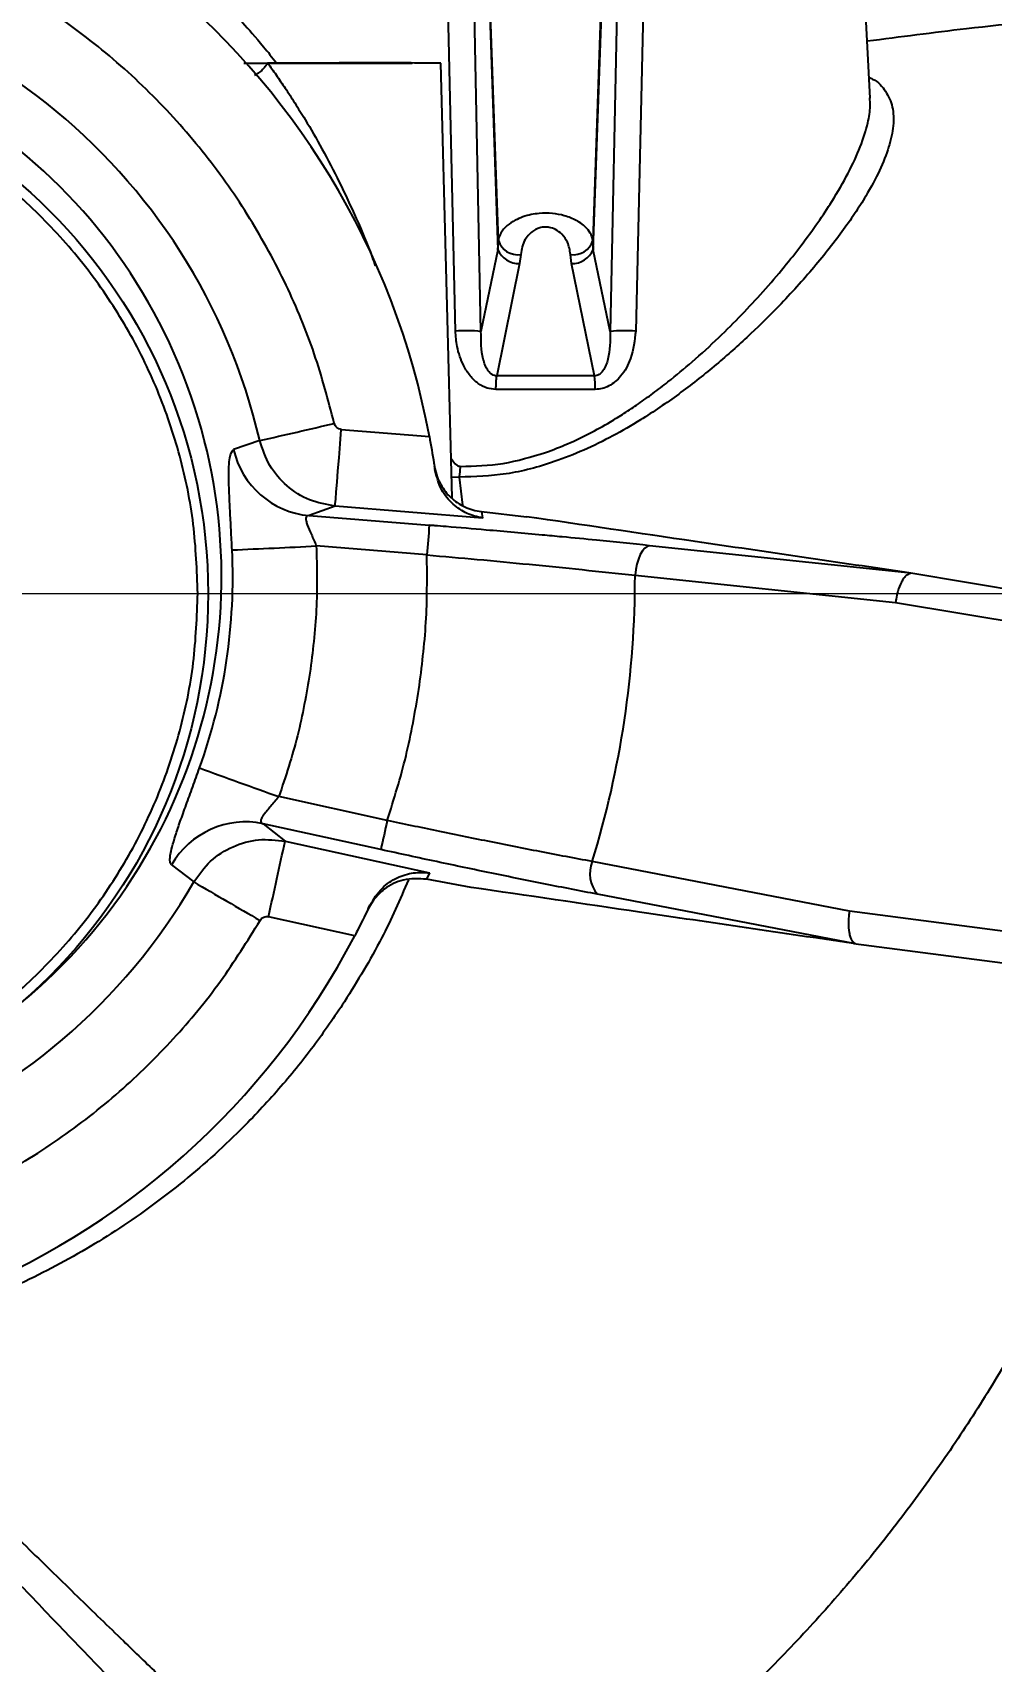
# Model space of a CAD drawing. Header units: millimetres. Extents: x 1852 to 4288, y 681 to 2404.
# Drawn here: x 2938.3 to 3031.3, y 1022.1 to 1180.1 of the extents above; entities that cross this region are included whole.
import ezdxf

# ---------------------------------------------------------------- set-up
doc = ezdxf.new("R2010")
doc.units = ezdxf.units.MM
doc.layers.add('AM_5', color=3, linetype='Continuous', lineweight=25)
doc.styles.add('SLDTEXTSTYLE1', font='txt.shx', dxfattribs={"width": 0.7, "bigfont": 'gbcbig.shx'})
doc.dimstyles.new('SLDDIMSTYLE12$0', dxfattribs={"dimtxt": 12, "dimasz": 10, "dimexe": 0, "dimexo": 0.0625, "dimgap": 0.875, "dimtad": 1, "dimdec": 1, "dimlfac": 1.8, "dimrnd": 1e-09, "dimzin": 12, "dimdsep": 46, "dimtxsty": 'SLDTEXTSTYLE1', "dimcen": 0.09, "dimdle": 8.16, "dimclrd": 3, "dimclre": 3, "dimadec": 0, "dimazin": 3, "dimtfac": 1, "dimtdec": 1, "dimtofl": 0, "dimtmove": 0, "dimatfit": 3, "dimfxl": 0, "dimfrac": 2, "dimtolj": 1, "dimlwd": 5, "dimlwe": 5, "dimarcsym": 0})
doc.dimstyles.new('SLDDIMSTYLE12$3', dxfattribs={"dimtxt": 12, "dimasz": 10, "dimexe": 0, "dimexo": 0.0625, "dimgap": 0.875, "dimtad": 1, "dimdec": 1, "dimlfac": 1.8, "dimrnd": 1e-09, "dimzin": 12, "dimdsep": 46, "dimtxsty": 'SLDTEXTSTYLE1', "dimcen": 0.09, "dimdle": 8.16, "dimclrd": 3, "dimclre": 3, "dimadec": 0, "dimazin": 3, "dimtfac": 1, "dimtdec": 1, "dimtofl": 0, "dimtmove": 0, "dimatfit": 3, "dimfxl": 0, "dimfrac": 2, "dimtolj": 1, "dimlwd": 5, "dimlwe": 5, "dimarcsym": 0})

# ---------------------------------------------------------------- blocks, each defined once
blk = doc.blocks.new('*D96')
at = {"layer": 'AM_5', "color": 3, "lineweight": 5, "transparency": 16777216}
blk.add_line((2902.79, 1126.17), (2902.79, 1309.27), dxfattribs=at)
at = {"layer": 'AM_5', "color": 3, "linetype": 'Continuous', "lineweight": 5, "transparency": 16777216}
for p, q in [((2912.79, 1309.27), (3070.03, 1309.27)), ((3080.03, 1199.96), (3080.03, 1309.27))]:
    blk.add_line(p, q, dxfattribs=at)
at = {"layer": 'AM_5', "color": 3, "transparency": 16777216}
for points in [[(2912.79, 1310.93), (2912.79, 1307.6), (2902.79, 1309.27)], [(3070.03, 1310.93), (3070.03, 1307.6), (3080.03, 1309.27)]]:
    blk.add_solid(points, dxfattribs=at)
at = {"layer": 'Defpoints', "color": 0, "transparency": 16777216}
for p in [(3080.03, 1309.27), (3080.03, 1199.9), (2902.79, 1126.11)]:
    blk.add_point(p, dxfattribs=at)
at = {"layer": 'AM_5', "color": 0, "transparency": 16777216, "insert": (2991.41, 1316.14), "char_height": 12, "attachment_point": 5, "style": 'SLDTEXTSTYLE1'}
blk.add_mtext('\\A1;178', dxfattribs=at)
blk = doc.blocks.new('*D79')
at = {"layer": 'AM_5', "color": 3, "lineweight": 5, "transparency": 16777216}
blk.add_line((3196, 1243.11), (3227.25, 1243.11), dxfattribs=at)
at = {"layer": 'AM_5', "color": 3, "linetype": 'Continuous', "lineweight": 5, "transparency": 16777216}
for p, q in [((3227.25, 1233.11), (3227.25, 1135.67)), ((2902.86, 1125.67), (3227.25, 1125.67))]:
    blk.add_line(p, q, dxfattribs=at)
at = {"layer": 'AM_5', "color": 3, "transparency": 16777216}
for points in [[(3225.58, 1233.11), (3228.91, 1233.11), (3227.25, 1243.11)], [(3225.58, 1135.67), (3228.91, 1135.67), (3227.25, 1125.67)]]:
    blk.add_solid(points, dxfattribs=at)
at = {"layer": 'Defpoints', "color": 0, "transparency": 16777216}
for p in [(3195.94, 1243.11), (2902.8, 1125.67), (3227.25, 1125.67)]:
    blk.add_point(p, dxfattribs=at)
at = {"layer": 'AM_5', "color": 0, "transparency": 16777216, "insert": (3220.37, 1184.39), "char_height": 12, "attachment_point": 5, "rotation": 90, "style": 'SLDTEXTSTYLE1'}
blk.add_mtext('\\A1;115', dxfattribs=at)
blk = doc.blocks.new('*D80')
at = {"layer": 'AM_5', "color": 3, "linetype": 'Continuous', "lineweight": 5, "transparency": 16777216}
blk.add_line((3049.22, 1294.37), (3023.41, 1262.32), dxfattribs=at)
at = {"layer": 'AM_5', "color": 3, "lineweight": 5, "transparency": 16777216}
for p, q in [((2970.01, 1196.12), (2970.19, 1196.12)), ((2970.1, 1196.03), (2970.1, 1196.21))]:
    blk.add_line(p, q, dxfattribs=at)
at = {"layer": 'AM_5', "color": 3, "transparency": 16777216}
blk.add_solid([(3022.11, 1263.37), (3024.71, 1261.28), (3017.14, 1254.53)], dxfattribs=at)
at = {"layer": 'Defpoints', "color": 0, "transparency": 16777216}
for p in [(3017.14, 1254.53), (2923.05, 1137.71)]:
    blk.add_point(p, dxfattribs=at)
at = {"layer": 'AM_5', "color": 0, "transparency": 16777216, "insert": (3034.1, 1286.55), "char_height": 12, "attachment_point": 5, "rotation": 51.1543, "style": 'SLDTEXTSTYLE1'}
blk.add_mtext('\\A1;%%C420', dxfattribs=at)

msp = doc.modelspace()

# ---------------------------------------------------------------- linework, layer by layer
at = {"color": 7, "linetype": 'Continuous', "lineweight": 25}
for p, q in [((2979.289, 1151.12), (2978.104, 1202.042)), ((2981.764, 1151.082), (2980.704, 1202.039)), ((2981.916, 1202.028), (2983.405, 1159.009)), ((2983.455, 1159.897), (2981.994, 1202.027)), ((2994.06, 1202.027), (2992.598, 1159.897)), ((2992.649, 1159.009), (2994.138, 1202.028)), ((2995.35, 1202.039), (2994.29, 1151.082)), ((2997.95, 1202.042), (2996.764, 1151.12)), ((3019.509, 1173.701), (3018.289, 1196.981)), ((2978.981, 1134.932), (2977.877, 1177.096)), ((2983.405, 1159.009), (2983.455, 1159.897)), ((2992.598, 1159.897), (2992.649, 1159.009)), ((2983.405, 1159.009), (2981.764, 1151.082)), ((2985.616, 1158.55), (2985.511, 1157.663)), ((2990.542, 1157.663), (2990.438, 1158.55)), ((2994.29, 1151.082), (2992.649, 1159.009)), ((2985.511, 1157.663), (2983.296, 1146.763)), ((2992.758, 1146.763), (2990.542, 1157.663)), ((2960.308, 1140.499), (2957.774, 1139.631)), ((2968.221, 1141.585), (2976.76, 1140.897)), ((2977.236, 1138.018), (2977.503, 1136.98)), ((2978.928, 1136.967), (2979.661, 1136.95)), ((2979.661, 1136.95), (2979.987, 1134.24)), ((2967.62, 1134.138), (2965.088, 1133.222)), ((2981.897, 1132.988), (2967.62, 1134.138)), ((2965.088, 1133.222), (2976.752, 1132.282)), ((2981.807, 1133.612), (2986.166, 1133.118)), ((2981.807, 1133.612), (2981.897, 1132.988)), ((2976.52, 1129.412), (2965.797, 1130.276)), ((3023.443, 1127.628), (2998.104, 1130.306)), ((2996.699, 1127.432), (3021.966, 1124.788)), ((3048.684, 1123.398), (3023.245, 1127.671)), ((2955.301, 1125.524), (2955.301, 1125.533)), ((3021.966, 1124.788), (3055.618, 1119.175)), ((2972.674, 1103.661), (2962.166, 1105.968)), ((2960.626, 1103.346), (2962.767, 1101.65)), ((2972.055, 1100.837), (2960.626, 1103.346)), ((2962.767, 1101.65), (2976.757, 1098.579)), ((2951.758, 1099.352), (2953.915, 1097.701)), ((3017.497, 1094.868), (2992.553, 1099.676)), ((2976.757, 1098.579), (2976.481, 1097.964)), ((2980.799, 1097.173), (2976.481, 1097.964)), ((3018.079, 1091.711), (2993.055, 1096.507)), ((2971.379, 1095.991), (2970.821, 1095.077)), ((2970.821, 1095.077), (2970.982, 1095.432)), ((3051.329, 1090.466), (3017.497, 1094.868)), ((2969.527, 1092.487), (2961.162, 1094.323)), ((3017.877, 1091.726), (3043.461, 1088.426))]:
    msp.add_line(p, q, dxfattribs=at)
at = {"color": 7, "linetype": 'Continuous', "lineweight": 25, "flags": 128}
for points in [[(2992.758, 1146.763), (2991.581, 1146.764), (2990.399, 1146.764), (2989.213, 1146.764), (2988.027, 1146.764), (2986.84, 1146.764), (2985.655, 1146.764), (2984.473, 1146.764), (2983.296, 1146.763)], [(2992.843, 1145.455), (2991.645, 1145.455), (2990.441, 1145.456), (2989.235, 1145.456), (2988.027, 1145.456), (2986.819, 1145.456), (2985.612, 1145.456), (2984.409, 1145.455), (2983.211, 1145.455)], [(2967.62, 1134.138), (2967.637, 1134.353), (2967.675, 1134.825), (2967.733, 1135.538), (2967.808, 1136.466), (2967.898, 1137.577), (2967.999, 1138.831), (2968.108, 1140.183), (2968.221, 1141.585)], [(2998.104, 1130.306), (2997.872, 1130.241), (2997.641, 1130.07), (2997.418, 1129.801), (2997.213, 1129.443), (2997.032, 1129.011), (2996.882, 1128.519), (2996.77, 1127.986), (2996.699, 1127.432)]]:
    msp.add_lwpolyline(points, dxfattribs=at)
at = {"color": 7, "linetype": 'Continuous', "lineweight": 25}
msp.add_circle((2902.801, 1125.667), 52.5, dxfattribs=at)
for centre, radius, start, end in [((2903.027, 1127.167), 75, 10.54851, 92.46086), ((2903.027, 1127.178), 58.809, 13.09228, 89.91829), ((2903.027, 1127.258), 53.574, 308.26934, 171.50515), ((2985.301, 1160.451), 1.927, 196.70211, 279.40565), ((2990.753, 1160.451), 1.927, 260.59454, 343.29737), ((2985.455, 1159.897), 2.234, 203.39428, 271.42772), ((2990.598, 1159.897), 2.234, 268.57245, 336.60531), ((2980.279, 1134.977), 16.174, 84.73329, 93.50893), ((2995.775, 1134.976), 16.174, 86.49111, 95.26667), ((2982.818, 1145.459), 10.025, 359.97591, 7.47448), ((2692.892, 2316.379), 1205.904, 282.812128, 283.164856), ((2965.843, 1141.463), 8.275, 192.79006, 264.76479), ((7907.939, 733.367), 4947.297, 175.375054, 175.408407), ((2903.027, 1127.241), 54.664, 340.22854, 2.782), ((2901.213, 2424.649), 1295.983, 272.494846, 272.856436), ((2903.027, 1127.235), 93.672, 342.88971, 0.12059), ((3426.557, 2402.864), 1377.533, 249.958184, 250.298612), ((2958.944, 1095.239), 8.28, 78.27823, 150.21456), ((4766.9, 708.794), 1837.163, 167.588415, 167.678588), ((-1698.865, 2118.792), 4771.31, 347.60122, 347.691294), ((2995.387, 1098.501), 3.068, 157.4808, 220.53113), ((2903.027, 1127.178), 58.81, 253.09221, 329.91815), ((3641.163, 2272.354), 1360.927, 239.669618, 239.98259), ((2903.027, 1127.167), 75, 250.55137, 332.45778)]:
    msp.add_arc(centre, radius, start, end, dxfattribs=at)
for points, knots in [([(2902.594, 956.935), (2905.154, 956.96), (2908.734, 956.995), (2914.004, 957.274), (2918.468, 957.609), (2923.784, 958.175), (2929.353, 958.948), (2935.167, 959.958), (2941.138, 961.214), (2947.214, 962.725), (2953.352, 964.495), (2959.517, 966.53), (2965.681, 968.829), (2971.817, 971.394), (2977.906, 974.225), (2983.925, 977.319), (2989.858, 980.673), (2995.687, 984.285), (3001.397, 988.151), (3006.972, 992.265), (3012.4, 996.622), (3017.665, 1001.216), (3022.757, 1006.041), (3027.661, 1011.089), (3032.368, 1016.352), (3036.866, 1021.822), (3041.144, 1027.49), (3045.193, 1033.347), (3049.003, 1039.384), (3052.564, 1045.589), (3055.87, 1051.954), (3058.91, 1058.467), (3061.68, 1065.116), (3064.17, 1071.89), (3066.375, 1078.778), (3068.29, 1085.767), (3069.909, 1092.844), (3071.226, 1099.998), (3072.239, 1107.215), (3072.944, 1114.482), (3073.337, 1121.786), (3073.415, 1129.114), (3073.178, 1136.452), (3072.624, 1143.787), (3071.752, 1151.105), (3070.562, 1158.392), (3069.054, 1165.634), (3067.229, 1172.819), (3065.088, 1179.932), (3062.634, 1186.959), (3059.87, 1193.888), (3056.797, 1200.704), (3053.42, 1207.395), (3049.742, 1213.947), (3045.768, 1220.347), (3041.503, 1226.582), (3036.952, 1232.64), (3032.12, 1238.508), (3027.013, 1244.175), (3021.637, 1249.627), (3016.19, 1254.675), (3010.717, 1259.327), (3005.258, 1263.597), (2999.633, 1267.639), (2993.852, 1271.447), (2987.924, 1275.016), (2981.862, 1278.338), (2975.676, 1281.408), (2969.38, 1284.221), (2962.986, 1286.773), (2956.511, 1289.059), (2949.973, 1291.076), (2943.398, 1292.818), (2936.825, 1294.283), (2930.331, 1295.465), (2924.042, 1296.362), (2918.518, 1296.945), (2913.635, 1297.313), (2908.811, 1297.552), (2902.837, 1297.67), (2897.32, 1297.559), (2892.051, 1297.287), (2887.587, 1296.95), (2882.27, 1296.385), (2876.701, 1295.612), (2870.888, 1294.602), (2864.917, 1293.345), (2858.841, 1291.835), (2852.703, 1290.064), (2846.538, 1288.03), (2840.374, 1285.73), (2834.237, 1283.165), (2828.149, 1280.335), (2822.13, 1277.241), (2816.197, 1273.886), (2810.368, 1270.274), (2804.658, 1266.409), (2799.082, 1262.295), (2793.655, 1257.937), (2788.389, 1253.343), (2783.298, 1248.519), (2778.393, 1243.471), (2773.686, 1238.208), (2769.189, 1232.738), (2764.91, 1227.07), (2760.862, 1221.213), (2757.052, 1215.176), (2753.49, 1208.97), (2750.185, 1202.605), (2747.143, 1196.093), (2744.381, 1189.442), (2742.044, 1183.16), (2740.765, 1179.055), (2740.202, 1177.246)], [0, 0, 0, 0, 0.01020738, 0.01427401, 0.02103699, 0.02805607, 0.03558666, 0.0434511, 0.05157826, 0.05991132, 0.06840986, 0.07704394, 0.08579098, 0.09463359, 0.10355821, 0.11255405, 0.12161242, 0.13072624, 0.1398897, 0.14909794, 0.15834689, 0.16763314, 0.17695375, 0.18630622, 0.19568842, 0.20509849, 0.21453484, 0.22399606, 0.23348097, 0.24298851, 0.25251779, 0.26206801, 0.27163852, 0.28122873, 0.29083816, 0.30046642, 0.31011319, 0.31977821, 0.32946132, 0.33916239, 0.34888138, 0.35861831, 0.36837328, 0.37814642, 0.38793798, 0.39774825, 0.40757761, 0.41742653, 0.42729557, 0.4371854, 0.4470968, 0.45703069, 0.46698816, 0.47697044, 0.48697902, 0.49701559, 0.50708218, 0.51718117, 0.52731537, 0.53748817, 0.54770366, 0.5569145, 0.56612256, 0.57532659, 0.5845258, 0.59371913, 0.60290519, 0.61208206, 0.62124705, 0.63039624, 0.63952364, 0.64861966, 0.65766788, 0.66663751, 0.67546331, 0.68397889, 0.69196332, 0.69760555, 0.70350123, 0.71121989, 0.72142727, 0.72549391, 0.73225688, 0.73927596, 0.74680655, 0.754671, 0.76279816, 0.77113122, 0.77962976, 0.78826384, 0.79701087, 0.80585349, 0.81477811, 0.82377394, 0.83283231, 0.84194614, 0.85110959, 0.86031783, 0.86956679, 0.87885303, 0.88817364, 0.89752611, 0.90690831, 0.91631839, 0.92575473, 0.93521596, 0.94470086, 0.95420841, 0.96373768, 0.97328791, 0.98285841, 0.99244862, 1, 1, 1, 1]), ([(2903.41, 1277.624), (2905.811, 1277.587), (2909.169, 1277.535), (2914.112, 1277.231), (2918.301, 1276.874), (2923.288, 1276.283), (2928.509, 1275.483), (2933.955, 1274.445), (2939.543, 1273.162), (2945.223, 1271.623), (2950.951, 1269.825), (2956.694, 1267.765), (2962.425, 1265.441), (2968.117, 1262.853), (2973.749, 1260.003), (2979.301, 1256.893), (2984.754, 1253.527), (2990.091, 1249.907), (2995.297, 1246.04), (3000.356, 1241.932), (3005.254, 1237.587), (3009.977, 1233.015), (3014.513, 1228.221), (3018.849, 1223.216), (3022.974, 1218.007), (3026.876, 1212.603), (3030.545, 1207.016), (3033.972, 1201.255), (3037.146, 1195.331), (3040.06, 1189.256), (3042.704, 1183.041), (3045.072, 1176.699), (3047.157, 1170.242), (3048.952, 1163.683), (3050.452, 1157.034), (3051.65, 1150.31), (3052.547, 1143.525), (3053.122, 1136.691), (3053.397, 1130.624), (3053.345, 1126.84), (3053.324, 1125.347)], [0, 0, 0, 0, 0.0302952, 0.0423856, 0.0624901, 0.08336, 0.1057536, 0.1291426, 0.1533151, 0.1781023, 0.2033838, 0.2290707, 0.2550958, 0.2814075, 0.3079654, 0.3347376, 0.3616982, 0.3888263, 0.4161047, 0.4435189, 0.4710571, 0.4987089, 0.526466, 0.5543209, 0.5822674, 0.6103001, 0.6384144, 0.6666062, 0.6948723, 0.7232096, 0.7516156, 0.7800883, 0.8086258, 0.8372268, 0.86589, 0.8946146, 0.9234, 0.9522458, 0.9811519, 1, 1, 1, 1]), ([(2967.541, 1142.168), (2966.94, 1144.435), (2965.725, 1149.02), (2962.953, 1155.671), (2959.438, 1162.148), (2955.123, 1168.304), (2950.062, 1174.011), (2944.347, 1179.121), (2938.082, 1183.538), (2931.383, 1187.184), (2924.413, 1190.003), (2917.311, 1191.969), (2910.207, 1193.173), (2905.466, 1193.325), (2903.121, 1193.401)], [0, 0, 0, 0, 0.079193, 0.1601594, 0.2427828, 0.3278545, 0.4136411, 0.5, 0.5863536, 0.6721403, 0.7572171, 0.8398354, 0.9208043, 1, 1, 1, 1]), ([(2957.049, 1182.836), (2957.051, 1182.823), (2957.055, 1182.791), (2957.35, 1182.453), (2957.876, 1181.874), (2958.886, 1180.755), (2960.229, 1179.274), (2961.512, 1177.654), (2961.941, 1177.113)], [0, 0, 0, 0, 0.1071223, 0.2549508, 0.4034906, 0.5526872, 0.8507097, 1, 1, 1, 1]), ([(3041.289, 1181.706), (3037.134, 1181.303), (3029.764, 1180.588), (3022.422, 1179.631), (3019.22, 1179.213)], [0, 0, 0, 0, 0.5637924, 1, 1, 1, 1]), ([(2958.752, 1177.103), (2958.808, 1177.103), (2959.043, 1177.105), (2959.797, 1177.108), (2960.657, 1177.11), (2961.087, 1177.111)], [0, 0, 0, 0, 0.13695301, 0.56898362, 1, 1, 1, 1]), ([(2961.087, 1177.111), (2961.009, 1176.991), (2960.846, 1176.739), (2960.495, 1176.373), (2960.138, 1176.077), (2959.897, 1175.953), (2959.812, 1175.908)], [0, 0, 0, 0, 0.25184988, 0.53128669, 0.83270482, 1, 1, 1, 1]), ([(2961.027, 1177.096), (2961.132, 1177.094), (2961.343, 1177.09), (2962.961, 1177.085), (2965.275, 1177.082), (2967.11, 1177.081), (2968.027, 1177.081)], [0, 0, 0, 0, 0.2499974, 0.4999983, 0.7499991, 1, 1, 1, 1]), ([(2961.087, 1177.111), (2961.355, 1176.735), (2961.909, 1175.958), (2962.794, 1174.655), (2963.735, 1173.211), (2964.942, 1171.261), (2966.419, 1168.717), (2967.475, 1166.646), (2968.027, 1165.565)], [0, 0, 0, 0, 0.1137197, 0.2349762, 0.3642262, 0.501846, 0.7399032, 1, 1, 1, 1]), ([(2977.877, 1177.096), (2977.84, 1177.098), (2977.767, 1177.1), (2977.181, 1177.104), (2976.271, 1177.108), (2975.036, 1177.111), (2973.535, 1177.114), (2971.821, 1177.116), (2969.961, 1177.117), (2968.672, 1177.117), (2968.027, 1177.117)], [0, 0, 0, 0, 0.12496588, 0.24997076, 0.37497563, 0.49998051, 0.62498538, 0.74999025, 0.87499513, 1, 1, 1, 1]), ([(2968.027, 1177.081), (2968.941, 1177.081), (2970.77, 1177.082), (2973.127, 1177.085), (2974.58, 1177.09), (2975.204, 1177.094), (2975.027, 1177.096), (2975.027, 1177.096)], [0, 0, 0, 0, 0.2499991, 0.4999983, 0.7499974, 0.9999966, 1, 1, 1, 1]), ([(3019.403, 1175.717), (3019.519, 1175.666), (3020.259, 1175.337), (3021.055, 1174.398), (3021.748, 1172.897), (3021.816, 1171.062), (3021.377, 1168.996), (3020.467, 1166.702), (3018.998, 1163.972), (3016.841, 1160.745), (3013.925, 1157.074), (3010.774, 1153.618), (3007.567, 1150.477), (3004.412, 1147.687), (3000.984, 1144.987), (2997.669, 1142.725), (2994.57, 1140.924), (2991.779, 1139.547), (2988.353, 1138.202), (2984.266, 1137.098), (2981.173, 1136.998), (2979.661, 1136.95)], [0, 0, 0, 0, 0.0100416, 0.064236, 0.1195298, 0.1741679, 0.228913, 0.2826087, 0.3380664, 0.4101543, 0.4835122, 0.5567196, 0.6114301, 0.6666193, 0.7218901, 0.7770202, 0.8146224, 0.8517607, 0.888283, 0.9454016, 1, 1, 1, 1]), ([(2988.026, 1139.345), (2988.744, 1139.613), (2990.188, 1140.151), (2992.284, 1141.165), (2994.102, 1142.175), (2995.683, 1143.155), (2997.061, 1144.075), (2998.477, 1145.09), (3000.236, 1146.437), (3002.397, 1148.238), (3004.788, 1150.426), (3007.07, 1152.708), (3009.189, 1154.998), (3011.097, 1157.23), (3012.875, 1159.475), (3014.422, 1161.6), (3015.991, 1163.973), (3017.418, 1166.447), (3018.605, 1169.008), (3019.275, 1171.159), (3019.546, 1172.727), (3019.489, 1173.471), (3019.469, 1173.733)], [0, 0, 0, 0, 0.037187, 0.0748717, 0.1136171, 0.1395892, 0.1672232, 0.1965337, 0.2275321, 0.2802476, 0.3421573, 0.3993351, 0.456228, 0.5175532, 0.5703857, 0.6300845, 0.6846035, 0.7613765, 0.8365978, 0.9113004, 0.9687005, 1, 1, 1, 1]), ([(2968.027, 1165.565), (2968.582, 1164.396), (2969.721, 1161.997), (2970.872, 1159.272), (2971.414, 1157.711), (2971.513, 1157.429)], [0, 0, 0, 0, 0.4377435, 0.8983772, 1, 1, 1, 1]), ([(2992.598, 1159.897), (2992.561, 1160.09), (2992.483, 1160.485), (2992, 1161.167), (2991.145, 1161.828), (2989.933, 1162.319), (2988.676, 1162.557), (2987.554, 1162.558), (2986.592, 1162.416), (2985.798, 1162.192), (2984.988, 1161.837), (2984.213, 1161.312), (2983.676, 1160.679), (2983.487, 1160.184), (2983.46, 1159.942), (2983.455, 1159.897)], [0, 0, 0, 0, 0.0779787, 0.1600594, 0.280852, 0.3750705, 0.4562454, 0.5413121, 0.5934965, 0.6532546, 0.7174275, 0.8001176, 0.9013898, 0.981848, 1, 1, 1, 1]), ([(2990.438, 1158.55), (2990.377, 1158.946), (2990.273, 1159.627), (2989.701, 1160.455), (2989.069, 1160.959), (2988.49, 1161.173), (2988.034, 1161.216), (2987.652, 1161.183), (2987.245, 1161.064), (2986.815, 1160.828), (2986.398, 1160.471), (2985.819, 1159.724), (2985.701, 1159.044), (2985.616, 1158.55)], [0, 0, 0, 0, 0.1748684, 0.3014405, 0.3919947, 0.4632498, 0.499207, 0.5351435, 0.5830373, 0.634939, 0.7016582, 0.7830506, 1, 1, 1, 1]), ([(2983.211, 1145.455), (2982.919, 1145.483), (2982.301, 1145.543), (2981.43, 1146.026), (2980.669, 1146.776), (2979.921, 1147.967), (2979.413, 1149.451), (2979.326, 1150.619), (2979.289, 1151.12)], [0, 0, 0, 0, 0.115598, 0.2450317, 0.3884431, 0.5396564, 0.802334, 1, 1, 1, 1]), ([(2983.296, 1146.763), (2983.215, 1146.768), (2983.05, 1146.779), (2982.739, 1146.934), (2982.286, 1147.434), (2981.773, 1148.841), (2981.768, 1150.169), (2981.764, 1151.082)], [0, 0, 0, 0, 0.0456546, 0.0934494, 0.2001519, 0.4495712, 1, 1, 1, 1]), ([(2994.29, 1151.082), (2994.286, 1150.168), (2994.28, 1148.839), (2993.767, 1147.433), (2993.314, 1146.933), (2993.003, 1146.779), (2992.838, 1146.768), (2992.758, 1146.763)], [0, 0, 0, 0, 0.5509774, 0.8002511, 0.9067429, 0.9544192, 1, 1, 1, 1]), ([(2996.764, 1151.12), (2996.663, 1150.208), (2996.489, 1148.637), (2995.48, 1146.799), (2994.427, 1145.873), (2993.533, 1145.505), (2993.071, 1145.472), (2992.843, 1145.455)], [0, 0, 0, 0, 0.3590095, 0.6185355, 0.8163713, 0.9095226, 1, 1, 1, 1]), ([(2968.221, 1141.585), (2968.142, 1141.599), (2967.985, 1141.626), (2967.779, 1141.757), (2967.618, 1141.939), (2967.567, 1142.092), (2967.541, 1142.168)], [0, 0, 0, 0, 0.2501498, 0.4993714, 0.7492584, 1, 1, 1, 1]), ([(2967.62, 1134.138), (2966.774, 1134.291), (2965.079, 1134.596), (2962.877, 1136.027), (2961.136, 1138.014), (2960.584, 1139.669), (2960.308, 1140.499)], [0, 0, 0, 0, 0.248705, 0.4981896, 0.7483774, 1, 1, 1, 1]), ([(2976.76, 1140.897), (2976.914, 1140.024), (2977.111, 1138.907), (2977.258, 1137.883), (2977.29, 1137.658)], [0, 0, 0, 0, 0.78086058, 1, 1, 1, 1]), ([(2957.627, 1129.894), (2957.594, 1130.544), (2957.529, 1131.861), (2957.432, 1133.723), (2957.349, 1135.419), (2957.303, 1136.855), (2957.313, 1138.012), (2957.406, 1139.189), (2957.627, 1139.454), (2957.774, 1139.631)], [0, 0, 0, 0, 0.1235233, 0.2501507, 0.3747805, 0.5002123, 0.6235234, 0.7497125, 1, 1, 1, 1]), ([(2979.777, 1137.993), (2981.161, 1138.028), (2983.94, 1138.097), (2986.661, 1138.928), (2988.026, 1139.345)], [0, 0, 0, 0, 0.4983256, 1, 1, 1, 1]), ([(2981.897, 1132.988), (2981.397, 1133.107), (2980.397, 1133.343), (2979.034, 1134.276), (2977.834, 1135.631), (2977.471, 1136.982), (2977.29, 1137.658)], [0, 0, 0, 0, 0.2505541, 0.5002593, 0.7500544, 1, 1, 1, 1]), ([(2978.88, 1138.774), (2978.987, 1138.601), (2979.15, 1138.337), (2979.432, 1138.106), (2979.623, 1138.012), (2979.727, 1137.999), (2979.777, 1137.993)], [0, 0, 0, 0, 0.4865121, 0.7444072, 0.8791826, 1, 1, 1, 1]), ([(2979.661, 1136.95), (2979.689, 1137.111), (2979.746, 1137.433), (2979.766, 1137.807), (2979.777, 1137.993)], [0, 0, 0, 0, 0.4999997, 1, 1, 1, 1]), ([(2977.503, 1136.98), (2977.745, 1136.481), (2978.23, 1135.485), (2979.471, 1134.392), (2980.703, 1133.793), (2981.523, 1133.659), (2981.807, 1133.612)], [0, 0, 0, 0, 0.270985, 0.540835, 0.8409557, 1, 1, 1, 1]), ([(2965.088, 1133.222), (2965.01, 1133.209), (2964.858, 1133.183), (2964.768, 1132.997), (2964.794, 1132.71), (2964.957, 1132.201), (2965.326, 1131.392), (2965.638, 1130.652), (2965.797, 1130.276)], [0, 0, 0, 0, 0.1251651, 0.2440023, 0.362149, 0.4834229, 0.7377951, 1, 1, 1, 1]), ([(3023.245, 1127.671), (3016.344, 1128.685), (3004.019, 1130.495), (2991.621, 1132.316), (2986.166, 1133.118)], [0, 0, 0, 0, 0.5600002, 1, 1, 1, 1]), ([(2998.104, 1130.306), (2996.407, 1130.482), (2993.637, 1130.77), (2990.117, 1131.11), (2986.561, 1131.443), (2982.805, 1131.78), (2979.309, 1132.074), (2977.528, 1132.22), (2976.988, 1132.263), (2976.814, 1132.277), (2976.752, 1132.282)], [0, 0, 0, 0, 0.2501646, 0.4085572, 0.4987242, 0.7484853, 0.9263633, 0.9763214, 0.991455, 1, 1, 1, 1]), ([(2976.52, 1129.412), (2978.152, 1129.268), (2981.483, 1128.974), (2986.524, 1128.495), (2991.669, 1127.979), (2995.001, 1127.617), (2996.699, 1127.432)], [0, 0, 0, 0, 0.2354209, 0.48057, 0.7354347, 1, 1, 1, 1]), ([(3023.443, 1127.628), (3023.294, 1127.583), (3023.064, 1127.516), (3022.756, 1127.159), (3022.463, 1126.684), (3022.192, 1125.984), (3022.04, 1125.304), (3021.984, 1124.937), (3021.971, 1124.827), (3021.966, 1124.788)], [0, 0, 0, 0, 0.2389954, 0.3678324, 0.4996781, 0.7489725, 0.9246806, 0.9739409, 1, 1, 1, 1]), ([(3023.245, 1127.671), (3023.283, 1127.665), (3023.36, 1127.653), (3023.436, 1127.64), (3023.461, 1127.632), (3023.457, 1127.629), (3023.447, 1127.628), (3023.443, 1127.628)], [0, 0, 0, 0, 0.3325712, 0.6879646, 0.8313814, 0.949784, 1, 1, 1, 1]), ([(2951.758, 1099.352), (2951.699, 1099.435), (2951.58, 1099.602), (2951.614, 1100.21), (2951.791, 1101.057), (2952.125, 1102.179), (2952.588, 1103.542), (2953.164, 1105.142), (2953.8, 1106.898), (2954.248, 1108.137), (2954.469, 1108.75)], [0, 0, 0, 0, 0.1262135, 0.2512855, 0.3774369, 0.5006266, 0.6257769, 0.7501083, 0.876543, 1, 1, 1, 1]), ([(2962.166, 1105.968), (2961.905, 1105.656), (2961.391, 1105.039), (2960.801, 1104.371), (2960.496, 1103.929), (2960.386, 1103.66), (2960.417, 1103.454), (2960.555, 1103.382), (2960.626, 1103.346)], [0, 0, 0, 0, 0.2616178, 0.5161546, 0.6376198, 0.7555299, 0.8740541, 1, 1, 1, 1]), ([(2992.553, 1099.676), (2990.875, 1099.992), (2987.582, 1100.614), (2982.51, 1101.619), (2977.548, 1102.63), (2974.277, 1103.322), (2972.674, 1103.661)], [0, 0, 0, 0, 0.2645644, 0.5194287, 0.7645782, 1, 1, 1, 1]), ([(2953.915, 1097.701), (2954.419, 1098.41), (2955.427, 1099.829), (2957.668, 1101.223), (2960.195, 1101.954), (2961.909, 1101.751), (2962.767, 1101.65)], [0, 0, 0, 0, 0.25036705, 0.50052482, 0.75010341, 1, 1, 1, 1]), ([(2993.055, 1096.507), (2991.387, 1096.83), (2988.049, 1097.476), (2982.813, 1098.54), (2977.468, 1099.658), (2973.863, 1100.443), (2972.055, 1100.837)], [0, 0, 0, 0, 0.2492462, 0.4987214, 0.7485201, 1, 1, 1, 1]), ([(2974.729, 1097.896), (2973.902, 1095.991), (2972.122, 1091.896), (2969.785, 1088.108), (2968.535, 1086.082)], [0, 0, 0, 0, 0.46501253, 1, 1, 1, 1]), ([(2970.982, 1095.432), (2971.353, 1096.027), (2972.096, 1097.217), (2973.64, 1098.168), (2975.217, 1098.67), (2976.243, 1098.609), (2976.757, 1098.579)], [0, 0, 0, 0, 0.2499495, 0.4997482, 0.7494576, 1, 1, 1, 1]), ([(2976.481, 1097.964), (2975.727, 1098.006), (2974.332, 1098.083), (2972.507, 1097.228), (2971.702, 1096.345), (2971.379, 1095.991)], [0, 0, 0, 0, 0.413014, 0.7645313, 1, 1, 1, 1]), ([(3017.877, 1091.726), (3010.975, 1092.739), (2998.651, 1094.55), (2986.254, 1096.371), (2980.799, 1097.173)], [0, 0, 0, 0, 0.5600003, 1, 1, 1, 1]), ([(2970.982, 1095.432), (2970.621, 1094.676), (2970.16, 1093.707), (2969.641, 1092.706), (2969.527, 1092.487)], [0, 0, 0, 0, 0.7807887, 1, 1, 1, 1]), ([(3017.497, 1094.868), (3017.491, 1094.83), (3017.471, 1094.721), (3017.417, 1094.353), (3017.363, 1093.658), (3017.418, 1092.908), (3017.559, 1092.366), (3017.749, 1091.932), (3017.949, 1091.798), (3018.079, 1091.711)], [0, 0, 0, 0, 0.0260714, 0.0753362, 0.2510277, 0.500322, 0.6321631, 0.7609986, 1, 1, 1, 1]), ([(2883.763, 1063.791), (2886.027, 1063.178), (2890.606, 1061.938), (2897.751, 1061.014), (2905.118, 1060.819), (2912.607, 1061.478), (2920.079, 1063.008), (2927.362, 1065.401), (2934.32, 1068.619), (2940.828, 1072.597), (2946.754, 1077.224), (2952.008, 1082.392), (2956.602, 1087.942), (2959.104, 1091.972), (2960.342, 1093.964)], [0, 0, 0, 0, 0.079193, 0.1601594, 0.2427828, 0.3278545, 0.4136411, 0.5, 0.5863536, 0.6721403, 0.7572171, 0.8398354, 0.9208043, 1, 1, 1, 1]), ([(2960.342, 1093.964), (2960.389, 1094.03), (2960.482, 1094.161), (2960.689, 1094.288), (2960.924, 1094.353), (2961.083, 1094.333), (2961.162, 1094.323)], [0, 0, 0, 0, 0.25074157, 0.50062853, 0.74985024, 1, 1, 1, 1]), ([(3018.079, 1091.711), (3018.085, 1091.708), (3018.098, 1091.703), (3018.081, 1091.7), (3018.011, 1091.706), (3017.928, 1091.718), (3017.877, 1091.726)], [0, 0, 0, 0, 0.1147934, 0.2642503, 0.5426543, 1, 1, 1, 1]), ([(3047.324, 1085.207), (3047.023, 1084.145), (3046.087, 1080.841), (3044.18, 1075.389), (3041.622, 1068.862), (3038.737, 1062.45), (3035.552, 1056.162), (3032.063, 1050.014), (3028.279, 1044.018), (3024.202, 1038.189), (3019.839, 1032.54), (3015.195, 1027.084), (3010.276, 1021.835), (3005.267, 1016.978), (3000.212, 1012.507), (2995.154, 1008.408), (2989.926, 1004.535), (2984.538, 1000.893), (2979.002, 997.49), (2973.33, 994.331), (2967.533, 991.424), (2961.625, 988.774), (2955.622, 986.385), (2949.539, 984.262), (2943.399, 982.41), (2937.232, 980.832), (2931.088, 979.533), (2925.079, 978.521), (2919.512, 977.81), (2914.667, 977.364), (2910.197, 977.087), (2906.292, 976.949), (2903.693, 976.939), (2902.645, 976.935)], [0, 0, 0, 0, 0.0170783, 0.0531439, 0.089298, 0.1255445, 0.1618882, 0.1983346, 0.2348901, 0.2715626, 0.3083611, 0.3452967, 0.3823824, 0.4196345, 0.4532144, 0.4867833, 0.5203362, 0.5538698, 0.5873798, 0.6208602, 0.654303, 0.6876965, 0.7210233, 0.7542563, 0.7873511, 0.8202281, 0.8527303, 0.8844984, 0.9144909, 0.939551, 0.9597807, 0.9837802, 1, 1, 1, 1]), ([(2968.535, 1086.082), (2967.545, 1084.622), (2965.545, 1081.672), (2962.155, 1077.531), (2957.901, 1072.987), (2952.653, 1068.302), (2946.373, 1063.756), (2939.737, 1059.901), (2932.797, 1056.756), (2925.601, 1054.257), (2920.631, 1053.197), (2918.142, 1052.666)], [0, 0, 0, 0, 0.0810679, 0.1637641, 0.2484006, 0.3731554, 0.4979796, 0.6226942, 0.7483588, 0.8739858, 1, 1, 1, 1]), ([(2918.142, 1052.666), (2919.649, 1051.14), (2923.044, 1047.702), (2928.011, 1042.758), (2933.123, 1037.712), (2937.914, 1033.016), (2942.627, 1028.422), (2946.801, 1024.372), (2950.441, 1020.85), (2953.641, 1017.762), (2956.636, 1014.878), (2959.806, 1011.831), (2962.96, 1008.804), (2966.005, 1005.888), (2967.558, 1004.401), (2968.332, 1003.66)], [0, 0, 0, 0, 0.0757261, 0.1705564, 0.2505295, 0.3365418, 0.4190948, 0.5009329, 0.5653066, 0.6262108, 0.6902275, 0.7512636, 0.8351247, 0.9178678, 1, 1, 1, 1]), ([(2961.869, 1003.874), (2961.263, 1004.496), (2960.03, 1005.761), (2957.905, 1007.945), (2955.543, 1010.374), (2953.201, 1012.787), (2950.953, 1015.108), (2948.848, 1017.285), (2946.613, 1019.6), (2944.25, 1022.053), (2941.115, 1025.315), (2937.091, 1029.52), (2932.147, 1034.715), (2927.022, 1040.147), (2921.844, 1045.684), (2918.39, 1049.45), (2916.664, 1051.334)], [0, 0, 0, 0, 0.0587619, 0.1195893, 0.1826048, 0.2479184, 0.2950662, 0.3436664, 0.3937468, 0.445333, 0.4984481, 0.5944053, 0.6958661, 0.7979742, 0.8989913, 1, 1, 1, 1])]:
    msp.add_open_spline(points, degree=3, knots=knots, dxfattribs=at)
for points in [[(2954.301, 1125.669), (2954.216, 1127.916), (2954.046, 1132.41), (2952.678, 1139.036), (2950.52, 1145.433), (2947.528, 1151.492), (2943.776, 1157.11), (2939.321, 1162.189), (2934.242, 1166.643), (2928.625, 1170.397), (2922.566, 1173.385), (2916.168, 1175.556), (2909.542, 1176.874), (2902.801, 1177.316), (2896.06, 1176.874), (2889.434, 1175.556), (2883.036, 1173.385), (2876.977, 1170.397), (2871.36, 1166.643), (2866.281, 1162.189), (2861.826, 1157.11), (2858.074, 1151.492), (2855.082, 1145.433), (2852.924, 1139.036), (2851.556, 1132.41), (2851.386, 1127.916), (2851.301, 1125.669)], [(2961.087, 1177.111), (2961.568, 1177.112), (2962.53, 1177.114), (2964.253, 1177.116), (2966.101, 1177.117), (2967.385, 1177.117), (2968.027, 1177.117)], [(2983.211, 1145.455), (2983.216, 1145.7), (2983.227, 1146.191), (2983.273, 1146.572), (2983.296, 1146.763)], [(2965.797, 1130.276), (2965.846, 1128.213), (2965.945, 1124.087), (2965.436, 1119.991), (2965.181, 1117.943)], [(2975.746, 1116.365), (2976.021, 1118.531), (2976.57, 1122.862), (2976.537, 1127.229), (2976.52, 1129.412)], [(2851.301, 1125.669), (2851.386, 1123.422), (2851.556, 1118.928), (2852.924, 1112.302), (2855.082, 1105.904), (2858.074, 1099.845), (2861.826, 1094.228), (2866.281, 1089.149), (2871.36, 1084.694), (2876.977, 1080.941), (2883.036, 1077.953), (2889.434, 1075.781), (2896.06, 1074.463), (2902.801, 1074.022), (2909.542, 1074.463), (2916.168, 1075.781), (2922.566, 1077.953), (2928.625, 1080.941), (2934.242, 1084.694), (2939.321, 1089.149), (2943.776, 1094.228), (2947.528, 1099.845), (2950.52, 1105.904), (2952.678, 1112.302), (2954.046, 1118.928), (2954.216, 1123.422), (2954.301, 1125.669)], [(2965.181, 1117.943), (2964.826, 1115.91), (2964.117, 1111.844), (2962.816, 1107.926), (2962.166, 1105.968)], [(2972.674, 1103.661), (2973.328, 1105.744), (2974.635, 1109.91), (2975.376, 1114.213), (2975.746, 1116.365)]]:
    msp.add_open_spline(points, degree=3, dxfattribs=at)

# ---------------------------------------------------------------- dimensions: what is measured, and where the dimension line sits
at = {"layer": 'AM_5'}
for base, p1, p2, angle, text, picture, middle in [((3080.026, 1309.266), (2902.786, 1126.106), (3080.026, 1199.901), 360, '178', '*D96', (2991.406, 1316.141)), ((3227.246, 1125.667), (3195.935, 1243.11), (2902.801, 1125.667), 90, '115', '*D79', (3220.371, 1184.389))]:
    dim = msp.add_linear_dim(base=base, p1=p1, p2=p2, angle=angle, text=text, dimstyle='SLDDIMSTYLE12$0', override={"dimlfac": 1, "dimpost": ''}, dxfattribs=at)
    dim.commit()
    dim.dimension.update_dxf_attribs({"geometry": picture, "text_midpoint": middle})
dim = msp.add_diameter_dim_2p(p1=(2923.053, 1137.708), p2=(3017.137, 1254.534), text='%%C420', dimstyle='SLDDIMSTYLE12$3', override={"dimlfac": 1, "dimpost": ''}, dxfattribs=at)
dim.commit()
dim.dimension.update_dxf_attribs({"geometry": '*D80', "text_midpoint": (3034.096, 1286.553)})

doc.saveas('drawing.dxf')
